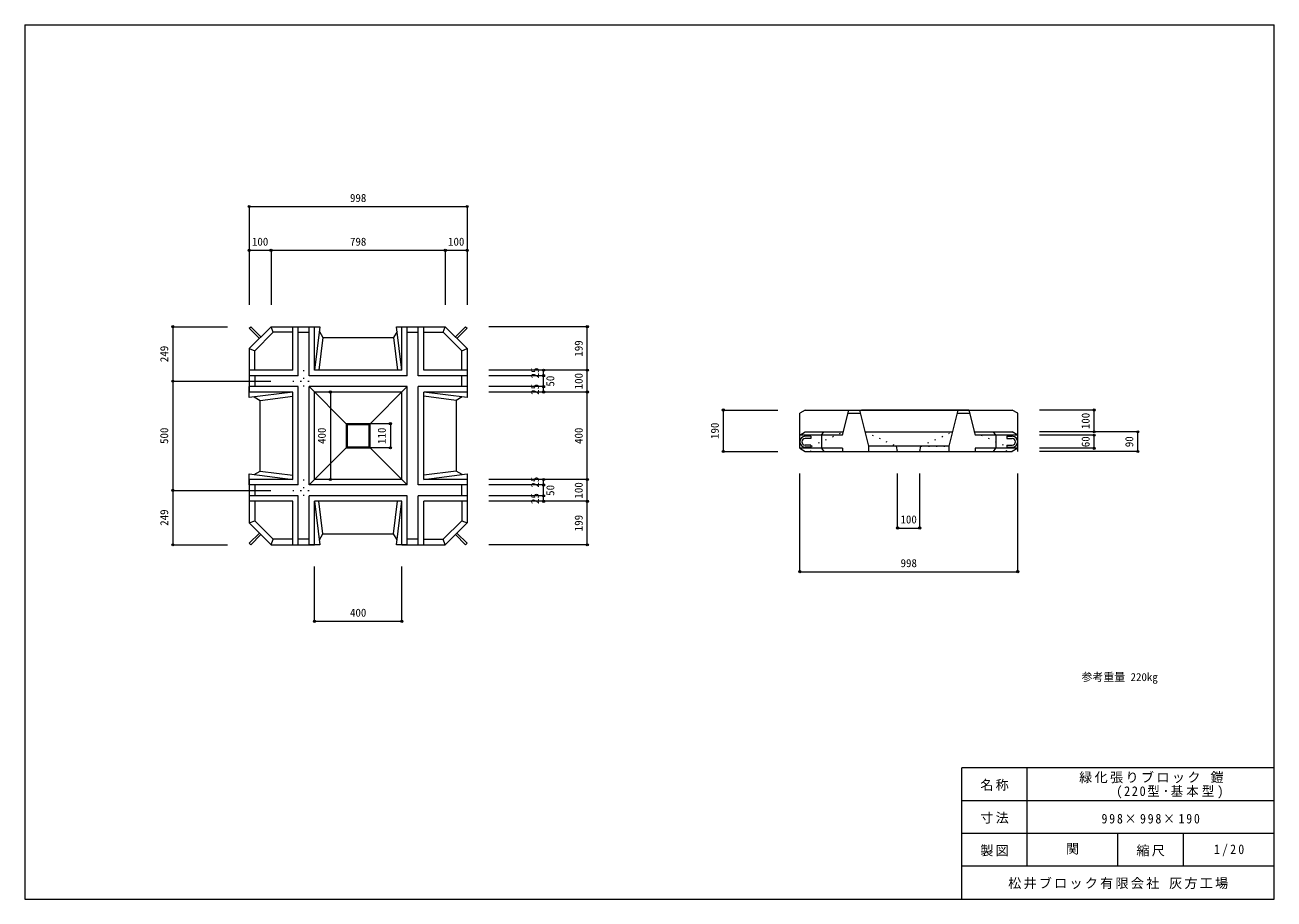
# Model space of a CAD drawing. Units: millimetres, scale not verified, with parts at other scales. Extents: x 110 to 5830, y 100 to 4100.
import ezdxf
from ezdxf.enums import TextEntityAlignment as Align

# ---------------------------------------------------------------- set-up
doc = ezdxf.new("R2010")
doc.units = ezdxf.units.MM
doc.header["$LTSCALE"] = 20
doc.header["$PDMODE"] = 32
doc.header["$PDSIZE"] = 10
doc.linetypes.add('DOTTED', pattern=[1.75, 0.25, -1.5])
for name, color, linetype, lineweight in [('_0-0_', 7, 'Continuous', 18), ('_0-1_', 7, 'Continuous', 18), ('_0-2_', 4, 'Continuous', 9)]:
    doc.layers.add(name, color=color, linetype=linetype, lineweight=lineweight)
doc.styles.add('ＭＳ ゴシック', font='')
doc.styles.get('ＭＳ ゴシック').set_extended_font_data('MS Gothic')

msp = doc.modelspace()

# ---------------------------------------------------------------- linework, layer by layer
at = {"layer": '_0-0_'}
for p, q in [((110, 4100), (110, 100)), ((110, 4100), (5830, 4100)), ((5830, 100), (5830, 4100)), ((5830, 700), (4400, 700)), ((4400, 100), (4400, 700)), ((4700, 250), (4700, 700)), ((5830, 550), (4400, 550)), ((5830, 400), (4400, 400)), ((5115, 250), (5115, 400)), ((5415, 250), (5415, 400)), ((5830, 250), (4400, 250)), ((110, 100), (5830, 100))]:
    msp.add_line(p, q, dxfattribs=at)
at = {"layer": '_0-1_'}
for p, q in [((1136.9, 2712.02), (1143.97, 2719.09)), ((1136.9, 2619.09), (1236.9, 2719.09)), ((1183.36, 2665.55), (1136.9, 2712.02)), ((1190.43, 2672.62), (1143.97, 2719.09)), ((1161.9, 2608.73), (1247.25, 2694.09)), ((1247.25, 2694.09), (1236.9, 2719.09)), ((1236.9, 2719.09), (1435.9, 2719.09)), ((1335.9, 2694.09), (1247.25, 2694.09)), ((1335.9, 2520.09), (1335.9, 2719.09)), ((1360.9, 2495.09), (1360.9, 2719.09)), ((1360.9, 2694.09), (1410.9, 2694.09)), ((1410.9, 2719.09), (1460.9, 2719.09)), ((1410.9, 2495.09), (1410.9, 2719.09)), ((1460.9, 2719.09), (1435.9, 2520.09)), ((1435.9, 2520.09), (1435.9, 2719.09)), ((1458.11, 2696.88), (1474.15, 2669.09)), ((1813.69, 2696.88), (1797.64, 2669.09)), ((1835.9, 2520.09), (1810.9, 2719.09)), ((1810.9, 2719.09), (1860.9, 2719.09)), ((1835.9, 2520.09), (1835.9, 2719.09)), ((1835.9, 2719.09), (2034.9, 2719.09)), ((1860.9, 2495.09), (1860.9, 2719.09)), ((1860.9, 2694.09), (1910.9, 2694.09)), ((1910.9, 2495.09), (1910.9, 2719.09)), ((1935.9, 2520.09), (1935.9, 2719.09)), ((1935.9, 2694.09), (2024.54, 2694.09)), ((2024.54, 2694.09), (2034.9, 2719.09)), ((2024.54, 2694.09), (2109.9, 2608.73)), ((2034.9, 2719.09), (2134.9, 2619.09)), ((2081.36, 2672.62), (2127.83, 2719.09)), ((2088.43, 2665.55), (2134.9, 2712.02)), ((2127.83, 2719.09), (2134.9, 2712.02)), ((1474.15, 2669.09), (1455.43, 2520.09)), ((1474.15, 2669.09), (1797.64, 2669.09)), ((1474.15, 2669.09), (1797.64, 2669.09)), ((1797.64, 2669.09), (1816.36, 2520.09)), ((1136.9, 2619.09), (1161.9, 2608.73)), ((1136.9, 2619.09), (1136.9, 2420.09)), ((1161.9, 2520.09), (1161.9, 2608.73)), ((2109.9, 2608.73), (2134.9, 2619.09)), ((2109.9, 2520.09), (2109.9, 2608.73)), ((2134.9, 2619.09), (2134.9, 2420.09)), ((1335.9, 2520.09), (1136.9, 2520.09)), ((1835.9, 2520.09), (1435.9, 2520.09)), ((2134.9, 2520.09), (1935.9, 2520.09)), ((1360.9, 2495.09), (1136.9, 2495.09)), ((1161.9, 2495.09), (1161.9, 2445.09)), ((1860.9, 2495.09), (1410.9, 2495.09)), ((2134.9, 2495.09), (1910.9, 2495.09)), ((2109.9, 2445.09), (2109.9, 2495.09)), ((1136.9, 2395.09), (1136.9, 2445.09)), ((1360.9, 2445.09), (1136.9, 2445.09)), ((1335.9, 2420.09), (1136.9, 2395.09)), ((1335.9, 2420.09), (1136.9, 2420.09)), ((1335.9, 2020.09), (1335.9, 2420.09)), ((1360.9, 1995.09), (1360.9, 2445.09)), ((1860.9, 2445.09), (1410.9, 2445.09)), ((1410.9, 1995.09), (1410.9, 2445.09)), ((1580.9, 2275.09), (1410.9, 2445.09)), ((1835.9, 2420.09), (1435.9, 2420.09)), ((1435.9, 2020.09), (1435.9, 2420.09)), ((1690.9, 2275.09), (1860.9, 2445.09)), ((1835.9, 2020.09), (1835.9, 2420.09)), ((1860.9, 1995.09), (1860.9, 2445.09)), ((2134.9, 2445.09), (1910.9, 2445.09)), ((1910.9, 1995.09), (1910.9, 2445.09)), ((2134.9, 2395.09), (1935.9, 2420.09)), ((2134.9, 2420.09), (1935.9, 2420.09)), ((1935.9, 2020.09), (1935.9, 2420.09)), ((2134.9, 2445.09), (2134.9, 2395.09)), ((1159.11, 2397.88), (1186.9, 2381.83)), ((1186.9, 2381.83), (1335.9, 2400.55)), ((1186.9, 2058.34), (1186.9, 2381.83)), ((2084.9, 2381.83), (1935.9, 2400.55)), ((2112.69, 2397.88), (2084.9, 2381.83)), ((2084.9, 2381.83), (2084.9, 2058.34)), ((3683.35, 2337.8), (3658.35, 2322.8)), ((3658.35, 2162.8), (3658.35, 2322.8)), ((3683.35, 2337.8), (4631.35, 2337.8)), ((3853.6, 2222.8), (3882.35, 2337.8)), ((3878.6, 2322.8), (3936.1, 2322.8)), ((3932.35, 2337.8), (3973.64, 2172.67)), ((4432.35, 2337.8), (3941.5, 2337.8)), ((4382.35, 2337.8), (4341.07, 2172.67)), ((4378.6, 2322.8), (4436.1, 2322.8)), ((4432.35, 2337.8), (4461.1, 2222.8)), ((4656.35, 2322.8), (4631.35, 2337.8)), ((4656.35, 2147.8), (4656.35, 2322.8)), ((1690.9, 2275.09), (1580.9, 2275.09)), ((1580.9, 2275.09), (1580.9, 2165.09)), ((1685.9, 2270.09), (1585.9, 2270.09)), ((1585.9, 2270.09), (1585.9, 2170.09)), ((1685.9, 2170.09), (1685.9, 2270.09)), ((1690.9, 2165.09), (1690.9, 2275.09)), ((3658.35, 2222.8), (3683.35, 2237.8)), ((3683.35, 2237.8), (3857.35, 2237.8)), ((3758.35, 2222.8), (3768.71, 2237.8)), ((3957.35, 2237.8), (4357.35, 2237.8)), ((4457.35, 2237.8), (4631.35, 2237.8)), ((4556.35, 2222.8), (4546, 2237.8)), ((4656.35, 2222.8), (4631.35, 2237.8)), ((3853.6, 2222.8), (3658.35, 2222.8)), ((3708.35, 2217.8), (3683.35, 2217.8)), ((3708.35, 2207.8), (3683.35, 2207.8)), ((3708.35, 2177.8), (3683.35, 2177.8)), ((3708.35, 2217.8), (3708.35, 2207.8)), ((3708.35, 2177.8), (3708.35, 2167.8)), ((3758.35, 2222.8), (3758.35, 2162.8)), ((4656.35, 2222.8), (4461.1, 2222.8)), ((4556.35, 2222.8), (4556.35, 2162.8)), ((4606.35, 2217.8), (4631.35, 2217.8)), ((4606.35, 2217.8), (4606.35, 2207.8)), ((4606.35, 2207.8), (4631.35, 2207.8)), ((4606.35, 2177.8), (4631.35, 2177.8)), ((4606.35, 2177.8), (4606.35, 2167.8)), ((1410.9, 1995.09), (1580.9, 2165.09)), ((1580.9, 2165.09), (1690.9, 2165.09)), ((1585.9, 2170.09), (1685.9, 2170.09)), ((1690.9, 2165.09), (1860.9, 1995.09)), ((3853.6, 2162.8), (3658.35, 2162.8)), ((3658.35, 2162.8), (3683.35, 2147.8)), ((3708.35, 2167.8), (3683.35, 2167.8)), ((3683.35, 2147.8), (4631.35, 2147.8)), ((3758.35, 2162.8), (3768.71, 2147.8)), ((3853.6, 2162.8), (3853.6, 2147.8)), ((3973.64, 2172.67), (3973.64, 2147.8)), ((4341.07, 2172.67), (3973.64, 2172.67)), ((4106.35, 2147.8), (4101.35, 2172.67)), ((4207.35, 2147.8), (4212.35, 2172.67)), ((4341.07, 2172.67), (4341.07, 2147.8)), ((4461.1, 2162.8), (4461.1, 2147.8)), ((4656.35, 2162.8), (4461.1, 2162.8)), ((4546, 2147.8), (4556.35, 2162.8)), ((4606.35, 2167.8), (4631.35, 2167.8)), ((4656.35, 2162.8), (4631.35, 2147.8)), ((1136.9, 2045.09), (1335.9, 2020.09)), ((1136.9, 1995.09), (1136.9, 2045.09)), ((1136.9, 2020.09), (1136.9, 1821.09)), ((1335.9, 2020.09), (1136.9, 2020.09)), ((1159.11, 2042.3), (1186.9, 2058.34)), ((1186.9, 2058.34), (1335.9, 2039.62)), ((1835.9, 2020.09), (1435.9, 2020.09)), ((2084.9, 2058.34), (1935.9, 2039.62)), ((1935.9, 2020.09), (2134.9, 2045.09)), ((2134.9, 2020.09), (1935.9, 2020.09)), ((2112.69, 2042.3), (2084.9, 2058.34)), ((2134.9, 2045.09), (2134.9, 1995.09)), ((2134.9, 2020.09), (2134.9, 1821.09)), ((1360.9, 1995.09), (1136.9, 1995.09)), ((1360.9, 1945.09), (1136.9, 1945.09)), ((1161.9, 1995.09), (1161.9, 1945.09)), ((1360.9, 1721.09), (1360.9, 1945.09)), ((1860.9, 1995.09), (1410.9, 1995.09)), ((1410.9, 1721.09), (1410.9, 1945.09)), ((1860.9, 1945.09), (1410.9, 1945.09)), ((1860.9, 1721.09), (1860.9, 1945.09)), ((2134.9, 1995.09), (1910.9, 1995.09)), ((2134.9, 1945.09), (1910.9, 1945.09)), ((1910.9, 1721.09), (1910.9, 1945.09)), ((2109.9, 1945.09), (2109.9, 1995.09)), ((1335.9, 1920.09), (1136.9, 1920.09)), ((1161.9, 1920.09), (1161.9, 1831.44)), ((1335.9, 1721.09), (1335.9, 1920.09)), ((1435.9, 1920.09), (1460.9, 1721.09)), ((1435.9, 1721.09), (1435.9, 1920.09)), ((1835.9, 1920.09), (1435.9, 1920.09)), ((1474.15, 1771.09), (1455.43, 1920.09)), ((1797.64, 1771.09), (1816.36, 1920.09)), ((1810.9, 1721.09), (1835.9, 1920.09)), ((1835.9, 1721.09), (1835.9, 1920.09)), ((2134.9, 1920.09), (1935.9, 1920.09)), ((1935.9, 1721.09), (1935.9, 1920.09)), ((2109.9, 1920.09), (2109.9, 1831.44)), ((1136.9, 1821.09), (1161.9, 1831.44)), ((1161.9, 1831.44), (1247.25, 1746.09)), ((2024.54, 1746.09), (2109.9, 1831.44)), ((2109.9, 1831.44), (2134.9, 1821.09)), ((1236.9, 1721.09), (1136.9, 1821.09)), ((1183.36, 1774.62), (1136.9, 1728.16)), ((2134.9, 1821.09), (2034.9, 1721.09)), ((2088.43, 1774.62), (2134.9, 1728.16)), ((1136.9, 1728.16), (1143.97, 1721.09)), ((1190.43, 1767.55), (1143.97, 1721.09)), ((1236.9, 1721.09), (1247.25, 1746.09)), ((1236.9, 1721.09), (1435.9, 1721.09)), ((1335.9, 1746.09), (1247.25, 1746.09)), ((1410.9, 1746.09), (1360.9, 1746.09)), ((1460.9, 1721.09), (1410.9, 1721.09)), ((1458.11, 1743.3), (1474.15, 1771.09)), ((1474.15, 1771.09), (1797.64, 1771.09)), ((1813.69, 1743.3), (1797.64, 1771.09)), ((1860.9, 1721.09), (1810.9, 1721.09)), ((1835.9, 1721.09), (2034.9, 1721.09)), ((1910.9, 1746.09), (1860.9, 1746.09)), ((1935.9, 1746.09), (2024.54, 1746.09)), ((2034.9, 1721.09), (2024.54, 1746.09)), ((2081.36, 1767.55), (2127.83, 1721.09)), ((2127.83, 1721.09), (2134.9, 1728.16))]:
    msp.add_line(p, q, dxfattribs=at)
at = {"layer": '_0-1_', "linetype": 'DOTTED'}
for p, q in [((1385.9, 2520.09), (1385.9, 2420.09)), ((1335.9, 2470.09), (1435.9, 2470.09)), ((3712.35, 2172.67), (3857.35, 2237.8)), ((3957.35, 2237.8), (4101.35, 2172.67)), ((4212.35, 2172.67), (4357.35, 2237.8)), ((4457.35, 2237.8), (4601.35, 2172.67)), ((3707.35, 2147.8), (3712.35, 2172.67)), ((4212.35, 2172.67), (4341.07, 2172.67)), ((4606.35, 2147.8), (4601.35, 2172.67)), ((1385.9, 2020.09), (1385.9, 1920.09)), ((1335.9, 1970.09), (1435.9, 1970.09))]:
    msp.add_line(p, q, dxfattribs=at)
at = {"layer": '_0-1_'}
for centre, radius, start, end in [((3683.35, 2192.8), 25, 90, 270), ((3683.35, 2192.8), 15, 90, 270), ((4631.35, 2192.8), 25, 270, 90), ((4631.35, 2192.8), 15, 270, 90)]:
    msp.add_arc(centre, radius, start, end, dxfattribs=at)
at = {"layer": '_0-2_'}
for p, q in [((1136.9, 3269.09), (1136.9, 2819.09)), ((1136.9, 3269.09), (2134.9, 3269.09)), ((2134.9, 3269.09), (2134.9, 2819.09)), ((1136.9, 3069.09), (2134.9, 3069.09)), ((1236.9, 3069.09), (1236.9, 2819.09)), ((2034.9, 3069.09), (2034.9, 2819.09)), ((786.9, 2719.09), (1036.9, 2719.09)), ((786.9, 2719.09), (786.9, 1721.09)), ((2684.9, 2719.09), (2234.9, 2719.09)), ((2684.9, 1721.09), (2684.9, 2719.09)), ((2684.9, 2520.09), (2234.9, 2520.09)), ((2484.9, 2420.09), (2484.9, 2520.09)), ((786.9, 2470.09), (1235.9, 2470.09)), ((2484.9, 2495.09), (2234.9, 2495.09)), ((1508.4, 2420.09), (1508.4, 2020.09)), ((2484.9, 2445.09), (2234.9, 2445.09)), ((2684.9, 2420.09), (2234.9, 2420.09)), ((3308.35, 2147.8), (3308.35, 2337.8)), ((3308.35, 2337.8), (3558.35, 2337.8)), ((5006.35, 2337.8), (4756.35, 2337.8)), ((5006.35, 2237.8), (5006.35, 2337.8)), ((1783.26, 2275.09), (1690.9, 2275.09)), ((1783.26, 2275.09), (1783.26, 2165.09)), ((5206.35, 2237.8), (4756.35, 2237.8)), ((5206.35, 2147.8), (5206.35, 2237.8)), ((5006.35, 2222.8), (4756.35, 2222.8)), ((5006.35, 2162.8), (5006.35, 2222.8)), ((1783.26, 2165.09), (1690.9, 2165.09)), ((3308.35, 2147.8), (3558.35, 2147.8)), ((5006.35, 2162.8), (4756.35, 2162.8)), ((5206.35, 2147.8), (4756.35, 2147.8)), ((2684.9, 2020.09), (2234.9, 2020.09)), ((2484.9, 1920.09), (2484.9, 2020.09)), ((3658.35, 1597.8), (3658.35, 2047.8)), ((4106.35, 1797.8), (4106.35, 2047.8)), ((4207.35, 1797.8), (4207.35, 2047.8)), ((4656.35, 1597.8), (4656.35, 2047.8)), ((786.9, 1970.09), (1235.9, 1970.09)), ((2484.9, 1995.09), (2234.9, 1995.09)), ((2484.9, 1945.09), (2234.9, 1945.09)), ((2684.9, 1920.09), (2234.9, 1920.09)), ((4106.35, 1797.8), (4207.35, 1797.8)), ((786.9, 1721.09), (1036.9, 1721.09)), ((2684.9, 1721.09), (2234.9, 1721.09)), ((1435.9, 1371.09), (1435.9, 1621.09)), ((1835.9, 1371.09), (1835.9, 1621.09)), ((3658.35, 1597.8), (4656.35, 1597.8)), ((1435.9, 1371.09), (1835.9, 1371.09))]:
    msp.add_line(p, q, dxfattribs=at)
for p in [(1136.9, 3269.09), (2134.9, 3269.09), (1136.9, 3069.09), (1236.9, 3069.09), (2034.9, 3069.09), (2134.9, 3069.09), (786.9, 2719.09), (2684.9, 2719.09), (2484.9, 2520.09), (2684.9, 2520.09), (786.9, 2470.09), (2484.9, 2495.09), (1508.4, 2420.09), (2484.9, 2445.09), (2484.9, 2420.09), (2684.9, 2420.09), (3308.35, 2337.8), (5006.35, 2337.8), (1783.26, 2275.09), (5006.35, 2237.8), (5206.35, 2237.8), (5006.35, 2222.8), (1783.26, 2165.09), (3308.35, 2147.8), (5006.35, 2162.8), (5206.35, 2147.8), (1508.4, 2020.09), (2484.9, 2020.09), (2684.9, 2020.09), (786.9, 1970.09), (2484.9, 1995.09), (2484.9, 1945.09), (2484.9, 1920.09), (2684.9, 1920.09), (4106.35, 1797.8), (4207.35, 1797.8), (786.9, 1721.09), (2684.9, 1721.09), (3658.35, 1597.8), (4656.35, 1597.8), (1435.9, 1371.09), (1835.9, 1371.09)]:
    msp.add_point(p, dxfattribs=at)

# ---------------------------------------------------------------- texts
at = {"layer": '_0-0_', "style": 'ＭＳ ゴシック'}
msp.add_text('関', height=43.99, dxfattribs=at).set_placement((4877.5, 295), align=Align.BOTTOM_LEFT)
at = {"layer": '_0-0_', "char_height": 43.99, "attachment_point": 7, "style": 'ＭＳ ゴシック'}
for s, insert in [('\\T1.17;名称', (4485, 595)), ('\\T1.17;寸法', (4485, 445)), ('\\T1.31;\\W0.9;998×998×190', (5040, 445)), ('\\T1.17;製図', (4485, 295)), ('\\T1.17;縮尺', (5200, 295)), ('\\T1.38;\\W0.9;1/20', (5555, 295)), ('\\T1.17;松井ブロック有限会社\\~灰方工場', (4612.5, 145))]:
    msp.add_mtext(s, dxfattribs=dict(at, insert=insert))
at = {"layer": '_0-2_', "style": 'ＭＳ ゴシック'}
for s, p in [('998', (1598.4, 3279.09)), ('100', (1149.4, 3079.09)), ('798', (1598.4, 3079.09)), ('100', (2047.4, 3079.09)), ('100', (4119.35, 1807.8)), ('998', (4119.85, 1607.8)), ('400', (1598.4, 1381.09)), ('参考重量 220㎏', (4948.14, 1086.36))]:
    msp.add_text(s, height=36.66, dxfattribs=at).set_placement(p, align=Align.BOTTOM_LEFT)
for s, p in [('199', (2674.9, 2582.09)), ('249', (776.9, 2557.09)), ('25', (2474.9, 2482.59)), ('50', (2544.9, 2445.09)), ('100', (2674.9, 2432.59)), ('25', (2474.9, 2407.59)), ('100', (4996.35, 2250.3)), ('500', (776.9, 2182.59)), ('400', (1498.4, 2182.59)), ('110', (1773.26, 2182.59)), ('400', (2674.9, 2182.59)), ('190', (3298.35, 2205.3)), ('60', (4996.35, 2167.8)), ('90', (5196.35, 2167.8)), ('25', (2474.9, 1982.59)), ('100', (2674.9, 1932.59)), ('25', (2474.9, 1907.59)), ('50', (2544.9, 1945.09)), ('249', (776.9, 1808.09)), ('199', (2674.9, 1783.09))]:
    msp.add_text(s, height=36.66, rotation=90, dxfattribs=at).set_placement(p, align=Align.BOTTOM_LEFT)
at = {"layer": '_0-2_', "color": 7, "char_height": 43.99, "attachment_point": 7, "style": 'ＭＳ ゴシック'}
for s, insert in [('\\T1.18;緑化張りブロック\\~鎧', (4937.5, 630)), ('\\T1.25;\\W0.95;(220型･基本型)', (5107.5, 560))]:
    msp.add_mtext(s, dxfattribs=dict(at, insert=insert))

doc.saveas('drawing.dxf')
